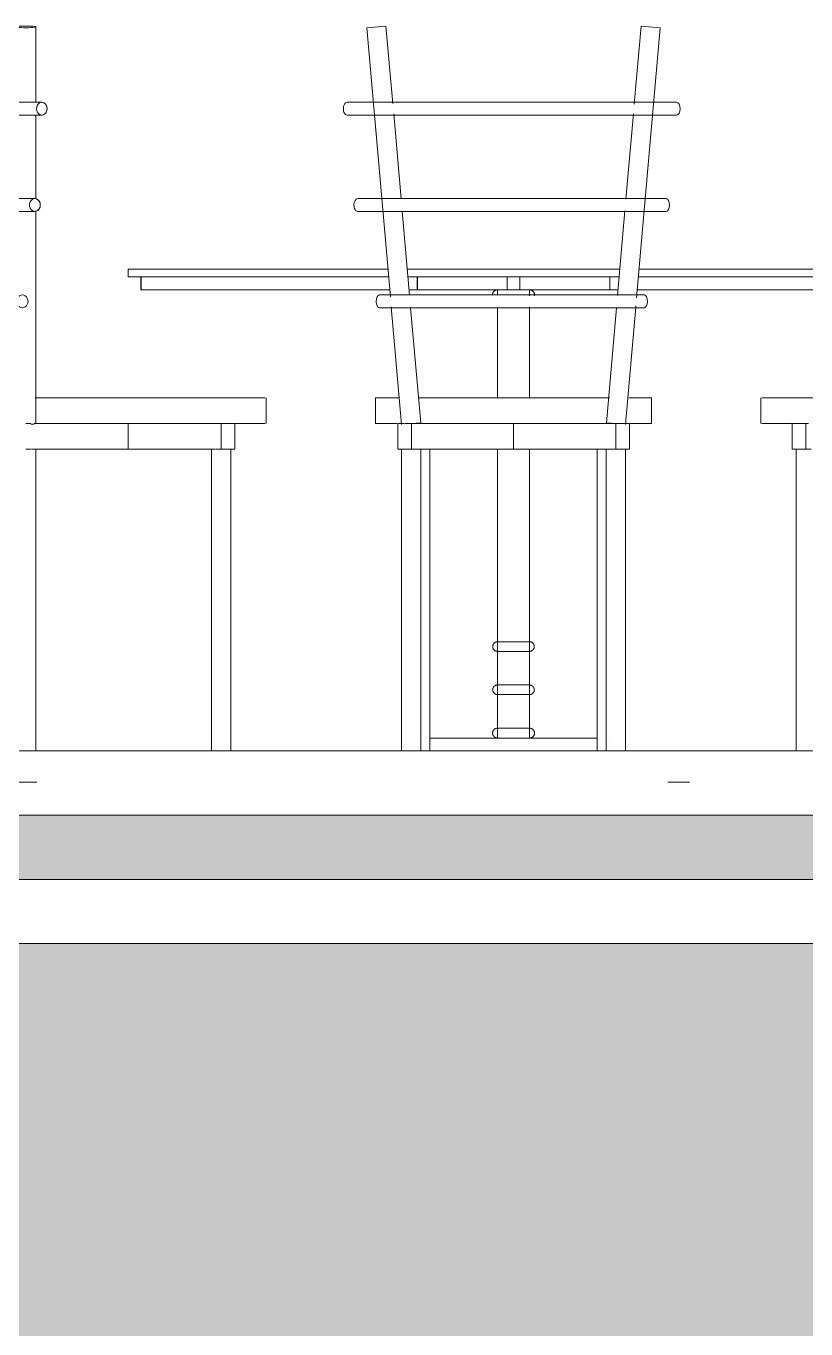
# Model space of a CAD drawing. Header units: millimetres. Extents: x -19779 to 53254, y -11975 to 15500.
# Drawn here: x 43260 to 44474, y -900 to 1129 of the extents above; entities that cross this region are included whole.
import ezdxf

# ---------------------------------------------------------------- set-up
doc = ezdxf.new("R2010")
doc.units = ezdxf.units.MM
for name, color, linetype, lineweight in [('A-DETL-GENF', 92, 'Continuous', 9), ('A-DETL-THIN', 151, 'Continuous', 9), ('A-FLOR-FNSH', 192, 'Continuous', 35), ('A-FLOR-MCUT', 51, 'Continuous', 9), ('A-FLOR-PATT', 8, 'Continuous', 35), ('I-FURN-PNLS', 30, 'Continuous', 9)]:
    doc.layers.add(name, color=color, linetype=linetype, lineweight=lineweight)

# ---------------------------------------------------------------- blocks, each defined once
blk = doc.blocks.new('Table Dining 4 Seater-Circular - 1200 mm dia-177582-Section 1')
at = {"layer": 'I-FURN-PNLS'}
for p, q in [((43275.2, 1009.5), (43275.2, 1127.4)), ((43790.6, 1126), (43820.5, 1128.7)), ((43790.6, 1126), (43827.3, 707.2)), ((43831.1, 1008), (43820.5, 1128.7)), ((44217.7, 1128.7), (44207, 1007.2)), ((44210.8, 705.6), (44247.5, 1126)), ((44217.7, 1128.7), (44247.5, 1126)), ((43284.7, 990), (43275.1, 990)), ((43275.2, 859.7), (43275.2, 990.5)), ((43844.1, 859.4), (43832.5, 992.1)), ((44205.7, 991.9), (44194.1, 859.3)), ((43275.2, 509.7), (43275.2, 840.9)), ((43857.2, 709.7), (43845.7, 840.6)), ((44192.5, 840.7), (44180.9, 709)), ((43419.1, 750), (43419.1, 738)), ((43419.1, 750), (43823.1, 750)), ((43824.1, 738), (43419.1, 738)), ((43438.8, 738), (43438.8, 718)), ((43439.6, 718), (43439.6, 738)), ((43853.4, 750), (44019.1, 750)), ((44019.1, 738), (43854.4, 738)), ((43869.1, 738), (43869.1, 718)), ((43869.4, 718), (43869.4, 738)), ((44009.1, 718), (44009.1, 738)), ((44019.1, 750), (44184.6, 750)), ((44183.6, 738), (44019.1, 738)), ((44029.1, 718), (44029.1, 738)), ((44169.1, 718), (44169.1, 738)), ((44619.1, 738), (44213.9, 738)), ((44214.9, 750), (44619.1, 750)), ((43439.6, 718), (43438.8, 718)), ((43826.3, 718), (43439.6, 718)), ((43869.4, 718), (43856.3, 718)), ((44009, 718), (43869.4, 718)), ((43994.2, 718), (43994.2, 709.7)), ((44029.1, 718), (44009.1, 718)), ((44168.7, 718), (44029.2, 718)), ((44044, 708.7), (44044, 718)), ((44181.7, 718), (44167.6, 718)), ((44598.5, 718), (44212.7, 718)), ((43809.9, 710), (43825.9, 710)), ((43828.6, 691.5), (43844.7, 508.4)), ((43874.6, 511), (43858.9, 690)), ((43994.3, 690), (43981.4, 690)), ((43994.2, 690.3), (43994.2, 549.7)), ((44044, 549.7), (44044, 691.3)), ((44179.3, 690), (44163.6, 511)), ((44193.5, 508.4), (44209.5, 691.2)), ((44222.8, 690), (44209.2, 690)), ((44209.5, 691.4), (44209.7, 693.2)), ((44211, 710), (44222.8, 710)), ((43274.5, 549.7), (43419.1, 549.7)), ((43419.1, 549.7), (43632.5, 549.7)), ((43634.1, 509.7), (43634.1, 549.7)), ((43804.1, 549.7), (43804.1, 509.7)), ((43804.1, 549.7), (43839.8, 549.7)), ((43870.8, 549.7), (44168.4, 549.7)), ((44198.4, 549.7), (44234.1, 549.7)), ((44234.1, 509.7), (44234.1, 549.7)), ((44404.1, 549.7), (44404.1, 509.7)), ((44405.7, 549.7), (44619.1, 549.7)), ((43260, 509.7), (43267.8, 509.7)), ((43273, 509.7), (43278.2, 509.7)), ((43419.1, 509.7), (43278.1, 509.7)), ((43419.1, 509.7), (43419.1, 469.7)), ((43560.1, 509.7), (43419.1, 509.7)), ((43560, 509.7), (43564, 509.7)), ((43564, 509.7), (43585.2, 509.7)), ((43564, 469.7), (43564, 509.7)), ((43585.2, 469.7), (43585.2, 509.7)), ((43632.5, 509.7), (43586.3, 509.7)), ((43837.6, 509.7), (43804.1, 509.7)), ((43838.8, 509.7), (43849, 509.7)), ((43838.8, 509.7), (43838.8, 469.7)), ((43849.7, 509.7), (43860, 509.7)), ((43874.6, 511), (43860, 509.7)), ((43860, 509.7), (43879.1, 509.7)), ((43860, 509.7), (43860, 469.7)), ((44160.1, 509.7), (43878.1, 509.7)), ((44019.1, 509.7), (44019.1, 469.7)), ((44159, 509.7), (44178.2, 509.7)), ((44178.2, 509.7), (44163.6, 511)), ((44178.2, 509.7), (44188.5, 509.7)), ((44178.2, 509.7), (44178.2, 469.7)), ((44189.2, 509.7), (44199.4, 509.7)), ((44199.4, 509.7), (44199.4, 469.7)), ((44234.1, 509.7), (44200.6, 509.7)), ((44451.9, 509.7), (44405.7, 509.7)), ((44452.9, 509.7), (44474.1, 509.7)), ((44452.9, 509.7), (44452.9, 469.7)), ((44474.1, 509.7), (44478.2, 509.7)), ((44474.1, 509.7), (44474.1, 469.7)), ((43268.2, 469.7), (43260, 469.7)), ((43269.2, 469.7), (43273.2, 469.7)), ((43419.1, 469.7), (43272.1, 469.7)), ((43275.2, 0), (43275.2, 469.7)), ((43552, 469.7), (43419.1, 469.7)), ((43548.8, 469.7), (43548.8, 0)), ((43550.9, 469.7), (43554.8, 469.7)), ((43564, 469.7), (43555.8, 469.7)), ((43574.4, 469.7), (43564, 469.7)), ((43585.2, 469.7), (43574.5, 469.7)), ((43578.8, 0), (43578.8, 469.7)), ((43849.2, 469.7), (43838.8, 469.7)), ((43844.8, 469.7), (43844.8, 0)), ((43860, 469.7), (43849.2, 469.7)), ((44019.1, 469.7), (43860, 469.7)), ((43874.8, 0), (43874.8, 469.7)), ((43888.9, 0), (43888.9, 469.7)), ((43994.2, 469.7), (43994.2, 20)), ((44178.2, 469.7), (44019.1, 469.7)), ((44044, 20), (44044, 469.7)), ((44149.2, 469.7), (44149.2, 0)), ((44163.4, 469.7), (44163.4, 0)), ((44189, 469.7), (44178.2, 469.7)), ((44199.4, 469.7), (44189, 469.7)), ((44193.4, 0), (44193.4, 469.7)), ((44463.7, 469.7), (44452.9, 469.7)), ((44459.3, 469.7), (44459.3, 0)), ((44474.1, 469.7), (44463.7, 469.7)), ((44482.4, 469.7), (44474.1, 469.7)), ((44025.6, 170), (44026.8, 170)), ((44026.8, 155), (44025.6, 155)), ((44025.6, 102.7), (44026.8, 102.7)), ((44026.8, 87.7), (44025.6, 87.7)), ((44026.8, 35.4), (44025.4, 35.4)), ((43260.2, 0), (43245.2, 0)), ((43275.2, 0), (43260.2, 0)), ((43563.8, 0), (43548.8, 0)), ((43578.8, 0), (43563.8, 0)), ((43874.8, 0), (43844.8, 0)), ((43869.3, 20), (43869.1, 20)), ((43869.3, 0), (43869.1, 0)), ((43888.9, 0), (43874.8, 0)), ((43889.2, 20), (43898.1, 20)), ((43898.1, 0), (43889.2, 0)), ((43898.1, 20), (43909.1, 20)), ((43909.1, 0), (43898.1, 0)), ((43909.1, 20), (43927.5, 20)), ((43927.5, 0), (43909.1, 0)), ((43927.5, 20), (43940.9, 20)), ((43940.9, 0), (43927.5, 0)), ((43940.8, 20), (43965.6, 20)), ((43965.6, 0), (43940.8, 0)), ((43965.5, 20), (43978.5, 20)), ((43978.5, 0), (43965.5, 0)), ((44019.1, 0), (43978.4, 0)), ((43978.9, 20), (44019.1, 20)), ((44019.1, 20), (44059.3, 20)), ((44059.7, 0), (44019.1, 0)), ((44059.7, 20), (44072.6, 20)), ((44072.6, 0), (44059.7, 0)), ((44072.6, 20), (44097.3, 20)), ((44097.3, 0), (44072.6, 0)), ((44097.3, 20), (44110.7, 20)), ((44110.7, 0), (44097.3, 0)), ((44110.7, 20), (44129.1, 20)), ((44129.1, 0), (44110.7, 0)), ((44129.1, 20), (44140.1, 20)), ((44140.1, 0), (44129.1, 0)), ((44140.1, 20), (44149, 20)), ((44149, 0), (44140.1, 0)), ((44163.4, 0), (44149.2, 0)), ((44193.4, 0), (44163.4, 0)), ((44168.9, 20), (44169.1, 20)), ((44168.9, 0), (44169.1, 0)), ((44474.3, 0), (44459.3, 0)), ((44489.3, 0), (44474.3, 0))]:
    blk.add_line(p, q, dxfattribs=at)
at = {"layer": 'I-FURN-PNLS', "flags": 128}
for points in [[(43284.7, 1010), (43274.8, 1010), (43265.4, 1010), (43256.7, 1010), (43248.6, 1010), (43241.1, 1010), (43234.3, 1010), (43228.1, 1010), (43222.7, 1010), (43217.9, 1010), (43213.8, 1010), (43210.4, 1010), (43207.7, 1010), (43205.7, 1010), (43204.5, 1010), (43203.9, 1010), (43203.9, 1010)], [(43275.1, 1010), (43282, 1010), (43284.7, 1010)], [(44272.8, 1010), (44257.9, 1010), (44242.7, 1010), (44227.1, 1010), (44211.1, 1010), (44194.9, 1010), (44178.4, 1010), (44161.6, 1010), (44144.5, 1010), (44127.3, 1010), (44109.9, 1010), (44092.4, 1010), (44074.7, 1010), (44056.9, 1010), (44039.1, 1010), (44021.2, 1010), (44003.3, 1010), (43985.5, 1010), (43967.7, 1010), (43949.9, 1010), (43932.3, 1010), (43914.8, 1010), (43897.5, 1010), (43880.3, 1010), (43863.4, 1010), (43846.7, 1010), (43830.3, 1010), (43814.2, 1010), (43798.4, 1010), (43783, 1010), (43767.9, 1010), (43759.9, 1010)], [(43759.9, 1010), (43774.8, 1010), (43790, 1010), (43800.9, 1010)], [(43830.9, 1010), (43837.8, 1010), (43854.3, 1010), (43871.1, 1010), (43888.1, 1010), (43905.4, 1010), (43922.8, 1010), (43940.3, 1010), (43958, 1010), (43975.8, 1010), (43993.6, 1010), (44011.5, 1010), (44029.4, 1010), (44047.2, 1010), (44065, 1010), (44082.8, 1010), (44100.4, 1010), (44117.9, 1010), (44135.2, 1010), (44152.4, 1010), (44169.3, 1010), (44185.9, 1010), (44202.4, 1010), (44207.4, 1010)], [(44237.4, 1010), (44249.7, 1010), (44264.7, 1010), (44272.8, 1010)], [(43203.9, 990), (43204.3, 990), (43205.3, 990), (43207.1, 990), (43209.6, 990), (43212.8, 990), (43216.7, 990), (43221.3, 990), (43226.6, 990), (43232.6, 990), (43239.2, 990), (43246.5, 990), (43254.4, 990), (43263, 990), (43272.2, 990), (43282, 990), (43284.7, 990)], [(43759.9, 990), (43774.8, 990), (43790, 990), (43805.6, 990), (43821.5, 990), (43837.8, 990), (43854.3, 990), (43871.1, 990), (43888.1, 990), (43905.4, 990), (43922.8, 990), (43940.3, 990), (43958, 990), (43975.8, 990), (43993.6, 990), (44011.5, 990), (44029.4, 990), (44047.2, 990), (44065, 990), (44082.8, 990), (44100.4, 990), (44117.9, 990), (44135.2, 990), (44152.4, 990), (44169.3, 990), (44185.9, 990), (44202.4, 990), (44218.5, 990), (44234.2, 990), (44249.7, 990), (44264.7, 990), (44272.8, 990)], [(43802.6, 990), (43798.4, 990), (43783, 990), (43767.9, 990), (43759.9, 990)], [(44205.6, 990), (44194.9, 990), (44178.4, 990), (44161.6, 990), (44144.5, 990), (44127.3, 990), (44109.9, 990), (44092.4, 990), (44074.7, 990), (44056.9, 990), (44039.1, 990), (44021.2, 990), (44003.3, 990), (43985.5, 990), (43967.7, 990), (43949.9, 990), (43932.3, 990), (43914.8, 990), (43897.5, 990), (43880.3, 990), (43863.4, 990), (43846.7, 990), (43832.6, 990)], [(44272.8, 990), (44257.9, 990), (44242.7, 990), (44235.6, 990)], [(43273.9, 860), (43264.6, 860), (43255.9, 860), (43247.9, 860), (43240.5, 860), (43233.7, 860), (43227.6, 860), (43222.2, 860), (43217.5, 860), (43213.5, 860), (43210.1, 860), (43207.5, 860), (43205.6, 860), (43204.4, 860), (43203.9, 860), (43203.9, 860)], [(44256.5, 860), (44241.3, 860), (44225.6, 860), (44209.7, 860), (44193.4, 860), (44176.8, 860), (44160, 860), (44143, 860), (44125.7, 860), (44108.3, 860), (44090.8, 860), (44073.1, 860), (44055.3, 860), (44037.5, 860), (44019.6, 860), (44001.7, 860), (43983.8, 860), (43966, 860), (43948.3, 860), (43930.7, 860), (43913.2, 860), (43895.9, 860), (43878.8, 860), (43861.9, 860), (43845.2, 860), (43828.9, 860), (43812.8, 860), (43797, 860), (43781.6, 860), (43776.1, 860)], [(43776.1, 860), (43791.4, 860), (43807, 860), (43814.1, 860)], [(43844, 860), (43855.8, 860), (43872.7, 860), (43889.7, 860), (43906.9, 860), (43924.4, 860), (43941.9, 860), (43959.6, 860), (43977.4, 860), (43995.2, 860), (44013.1, 860), (44031, 860), (44048.8, 860), (44066.6, 860), (44084.4, 860), (44102, 860), (44119.5, 860), (44136.8, 860), (44153.9, 860), (44170.8, 860), (44187.4, 860), (44194.2, 860)], [(44224.3, 860), (44235.7, 860), (44251.1, 860), (44256.5, 860)], [(43203.9, 840), (43204.3, 840), (43205.3, 840), (43207.1, 840), (43209.6, 840), (43212.8, 840), (43216.7, 840), (43221.3, 840), (43226.6, 840), (43232.6, 840), (43239.2, 840), (43246.5, 840), (43254.4, 840), (43263, 840), (43272.2, 840), (43273.9, 840)], [(43776.1, 840), (43791.4, 840), (43807, 840), (43823, 840), (43839.3, 840), (43855.8, 840), (43872.7, 840), (43889.7, 840), (43906.9, 840), (43924.4, 840), (43941.9, 840), (43959.6, 840), (43977.4, 840), (43995.2, 840), (44013.1, 840), (44031, 840), (44048.8, 840), (44066.6, 840), (44084.4, 840), (44102, 840), (44119.5, 840), (44136.8, 840), (44153.9, 840), (44170.8, 840), (44187.4, 840), (44203.8, 840), (44219.9, 840), (44235.7, 840), (44251.1, 840), (44256.5, 840)], [(43815.7, 840), (43812.8, 840), (43797, 840), (43781.6, 840), (43776.1, 840)], [(44192.4, 840), (44176.8, 840), (44160, 840), (44143, 840), (44125.7, 840), (44108.3, 840), (44090.8, 840), (44073.1, 840), (44055.3, 840), (44037.5, 840), (44019.6, 840), (44001.7, 840), (43983.8, 840), (43966, 840), (43948.3, 840), (43930.7, 840), (43913.2, 840), (43895.9, 840), (43878.8, 840), (43861.9, 840), (43845.8, 840)], [(44256.5, 840), (44241.3, 840), (44225.6, 840), (44222.5, 840)], [(43986.5, 709.9), (43986.5, 710.2), (43986.5, 710.5), (43986.5, 710.8), (43986.5, 711.1), (43986.6, 711.4), (43986.6, 711.7), (43986.7, 712), (43986.8, 712.3), (43986.9, 712.6), (43987, 712.9), (43987.1, 713.2), (43987.2, 713.5), (43987.3, 713.8), (43987.5, 714), (43987.6, 714.3), (43987.8, 714.6), (43988, 714.8), (43988.2, 715.1), (43988.4, 715.3), (43988.6, 715.5), (43988.8, 715.8), (43989, 716), (43989.2, 716.2), (43989.5, 716.4), (43989.7, 716.6), (43990, 716.7), (43990.2, 716.9), (43990.5, 717), (43990.8, 717.2), (43991.1, 717.3), (43991.3, 717.4), (43991.6, 717.6), (43991.9, 717.7), (43992.2, 717.7), (43992.5, 717.8), (43992.8, 717.9), (43993.1, 717.9), (43993.4, 718)], [(43994.3, 718), (43994.3, 718), (43994.2, 718), (43994.2, 718)], [(43994.2, 718), (43994.2, 718), (43994.3, 718)], [(44044, 718), (44043.9, 718), (44043.9, 718), (44043.8, 718)], [(44043.8, 718), (44043.9, 718), (44044, 718), (44044, 718)], [(44044.6, 718), (44044.9, 717.9), (44045.2, 717.9), (44045.5, 717.8), (44045.8, 717.8), (44046.1, 717.7), (44046.4, 717.6), (44046.7, 717.5), (44047, 717.4), (44047.2, 717.3), (44047.5, 717.1), (44047.8, 717), (44048.1, 716.8), (44048.3, 716.7), (44048.6, 716.5), (44048.8, 716.3), (44049.1, 716.1), (44049.3, 715.9), (44049.5, 715.7), (44049.7, 715.4), (44049.9, 715.2), (44050.1, 715), (44050.3, 714.7), (44050.5, 714.4), (44050.6, 714.2), (44050.8, 713.9), (44050.9, 713.6), (44051, 713.4), (44051.2, 713.1), (44051.3, 712.8), (44051.4, 712.5), (44051.4, 712.2), (44051.5, 711.9), (44051.6, 711.6), (44051.6, 711.3), (44051.7, 711), (44051.7, 710.7), (44051.7, 710.4), (44051.7, 710), (44051.7, 709.7), (44051.6, 709.4), (44051.6, 709.1), (44051.5, 708.8), (44051.5, 708.5)], [(44222.8, 710), (44206.7, 710), (44190.4, 710), (44173.8, 710), (44157, 710), (44139.9, 710), (44122.6, 710), (44105.1, 710), (44087.6, 710), (44069.8, 710), (44052.1, 710), (44034.2, 710), (44016.3, 710), (43998.5, 710), (43980.6, 710), (43962.8, 710), (43945.1, 710), (43927.5, 710), (43910.1, 710), (43892.8, 710), (43875.7, 710), (43858.8, 710), (43842.2, 710), (43825.9, 710), (43809.9, 710)], [(43809.9, 690), (43825.9, 690), (43842.3, 690), (43858.9, 690), (43875.7, 690), (43892.8, 690), (43910.1, 690), (43927.5, 690), (43945.1, 690), (43962.8, 690), (43980.6, 690), (43998.5, 690), (44016.4, 690), (44034.2, 690), (44052.1, 690), (44069.9, 690), (44087.6, 690), (44105.2, 690), (44122.6, 690), (44139.9, 690), (44157, 690), (44173.8, 690), (44190.4, 690), (44206.8, 690), (44222.8, 690)], [(43857.1, 710), (43858.9, 710), (43875.7, 710), (43892.8, 710), (43910.1, 710), (43927.5, 710), (43945.1, 710), (43962.8, 710), (43980.6, 710), (43987.6, 710)], [(44179.3, 690), (44173.8, 690), (44157, 690), (44139.9, 690), (44122.6, 690), (44105.1, 690), (44087.6, 690), (44069.8, 690), (44052.1, 690), (44044, 690)], [(44050.1, 710), (44052.1, 710), (44069.9, 710), (44087.6, 710), (44105.2, 710), (44122.6, 710), (44139.9, 710), (44157, 710), (44173.8, 710), (44181, 710)], [(43994.2, 155), (43993.9, 155), (43993.6, 155), (43993.3, 155.1), (43993, 155.1), (43992.7, 155.1), (43992.4, 155.2), (43992.2, 155.3), (43991.9, 155.4), (43991.6, 155.5), (43991.3, 155.6), (43991, 155.7), (43990.8, 155.8), (43990.5, 156), (43990.2, 156.1), (43990, 156.3), (43989.8, 156.5), (43989.5, 156.7), (43989.3, 156.9), (43989.1, 157.1), (43988.9, 157.3), (43988.6, 157.5), (43988.5, 157.7), (43988.3, 158), (43988.1, 158.2), (43987.9, 158.4), (43987.8, 158.7), (43987.6, 159), (43987.5, 159.2), (43987.4, 159.5), (43987.2, 159.8), (43987.1, 160.1), (43987, 160.3), (43987, 160.6), (43986.9, 160.9), (43986.8, 161.2), (43986.8, 161.5), (43986.8, 161.8), (43986.7, 162.1), (43986.7, 162.4), (43986.7, 162.7), (43986.8, 163), (43986.8, 163.3), (43986.8, 163.6), (43986.9, 163.9), (43986.9, 164.2), (43987, 164.5), (43987.1, 164.8), (43987.2, 165.1), (43987.3, 165.3), (43987.4, 165.6), (43987.5, 165.9), (43987.7, 166.1), (43987.8, 166.4), (43988, 166.7), (43988.2, 166.9), (43988.4, 167.1), (43988.5, 167.4), (43988.7, 167.6), (43989, 167.8), (43989.2, 168), (43989.4, 168.2), (43989.6, 168.4), (43989.9, 168.6), (43990.1, 168.8), (43990.4, 168.9), (43990.6, 169.1), (43990.9, 169.2), (43991.2, 169.3), (43991.4, 169.5), (43991.7, 169.6), (43992, 169.7), (43992.3, 169.7), (43992.6, 169.8), (43992.9, 169.9), (43993.2, 169.9), (43993.5, 170), (43993.8, 170), (43994.1, 170), (43994.2, 170)], [(43994.2, 170), (43994.2, 170), (43994.3, 170), (43994.4, 170), (43994.5, 170), (43994.7, 170), (43994.9, 170), (43995.2, 170), (43995.5, 170), (43995.8, 170), (43996.2, 170), (43996.6, 170), (43997, 170), (43997.5, 170), (43998, 170)], [(44043.9, 170), (44043.9, 170), (44043.9, 170), (44043.8, 170), (44043.6, 170), (44043.5, 170), (44043.2, 170), (44043, 170), (44042.7, 170), (44042.4, 170), (44042, 170), (44041.6, 170), (44041.1, 170), (44040.7, 170), (44040.2, 170), (44039.6, 170), (44039, 170), (44038.4, 170), (44037.8, 170), (44037.1, 170), (44036.4, 170), (44035.7, 170), (44034.9, 170), (44034.1, 170), (44033.3, 170), (44032.5, 170), (44031.7, 170), (44030.8, 170), (44029.9, 170), (44029, 170), (44028.1, 170), (44027.2, 170), (44026.2, 170), (44025.3, 170), (44024.3, 170), (44023.3, 170), (44022.3, 170), (44021.3, 170), (44020.4, 170), (44019.4, 170), (44018.4, 170), (44017.4, 170), (44016.4, 170), (44015.4, 170), (44014.4, 170), (44013.4, 170), (44012.5, 170), (44011.5, 170), (44010.6, 170), (44009.7, 170), (44008.7, 170), (44007.8, 170), (44007, 170), (44006.1, 170), (44005.3, 170), (44004.5, 170), (44003.7, 170), (44002.9, 170), (44002.2, 170), (44001.4, 170), (44000.8, 170), (44000.1, 170), (43999.5, 170), (43998.9, 170), (43998.3, 170), (43997.8, 170), (43997.3, 170), (43996.8, 170), (43996.4, 170), (43996, 170), (43995.7, 170), (43995.4, 170), (43995.1, 170), (43994.8, 170), (43994.6, 170), (43994.5, 170), (43994.4, 170), (43994.3, 170), (43994.2, 170), (43994.2, 170)], [(44040.4, 170), (44040.9, 170), (44041.3, 170), (44041.8, 170), (44042.2, 170), (44042.5, 170), (44042.8, 170), (44043.1, 170), (44043.3, 170), (44043.5, 170), (44043.7, 170), (44043.8, 170), (44043.9, 170), (44043.9, 170), (44043.9, 170)], [(44043.9, 170), (44044.2, 170), (44044.5, 170), (44044.8, 169.9), (44045.1, 169.9), (44045.4, 169.8), (44045.7, 169.8), (44046, 169.7), (44046.3, 169.6), (44046.6, 169.5), (44046.9, 169.4), (44047.1, 169.3), (44047.4, 169.1), (44047.7, 169), (44047.9, 168.8), (44048.2, 168.7), (44048.4, 168.5), (44048.7, 168.3), (44048.9, 168.1), (44049.1, 167.9), (44049.3, 167.7), (44049.5, 167.5), (44049.7, 167.3), (44049.9, 167), (44050.1, 166.8), (44050.3, 166.5), (44050.4, 166.3), (44050.6, 166), (44050.7, 165.8), (44050.8, 165.5), (44050.9, 165.2), (44051, 164.9), (44051.1, 164.6), (44051.2, 164.4), (44051.3, 164.1), (44051.3, 163.8), (44051.4, 163.5), (44051.4, 163.2), (44051.4, 162.9), (44051.4, 162.6), (44051.4, 162.3), (44051.4, 162), (44051.4, 161.7), (44051.4, 161.4), (44051.3, 161.1), (44051.2, 160.8), (44051.2, 160.5), (44051.1, 160.2), (44051, 159.9), (44050.9, 159.7), (44050.8, 159.4), (44050.6, 159.1), (44050.5, 158.8), (44050.3, 158.6), (44050.2, 158.3), (44050, 158.1), (44049.8, 157.8), (44049.6, 157.6), (44049.4, 157.4), (44049.2, 157.2), (44049, 157), (44048.8, 156.8), (44048.6, 156.6), (44048.3, 156.4), (44048.1, 156.2), (44047.8, 156.1), (44047.6, 155.9), (44047.3, 155.8), (44047, 155.7), (44046.7, 155.5), (44046.5, 155.4), (44046.2, 155.3), (44045.9, 155.3), (44045.6, 155.2), (44045.3, 155.1), (44045, 155.1), (44044.7, 155), (44044.4, 155), (44044.1, 155), (44043.9, 155)], [(43997.8, 155), (43997.3, 155), (43996.8, 155), (43996.4, 155), (43996, 155), (43995.7, 155), (43995.4, 155), (43995.1, 155), (43994.8, 155), (43994.6, 155), (43994.5, 155), (43994.4, 155), (43994.3, 155), (43994.2, 155), (43994.2, 155)], [(43994.2, 155), (43994.2, 155), (43994.3, 155), (43994.4, 155), (43994.5, 155), (43994.7, 155), (43994.9, 155), (43995.2, 155), (43995.5, 155), (43995.8, 155), (43996.2, 155), (43996.6, 155), (43997, 155), (43997.5, 155), (43998, 155), (43998.6, 155), (43999.1, 155), (43999.8, 155), (44000.4, 155), (44001.1, 155), (44001.8, 155), (44002.5, 155), (44003.3, 155), (44004, 155), (44004.8, 155), (44005.7, 155), (44006.5, 155), (44007.4, 155), (44008.3, 155), (44009.2, 155), (44010.1, 155), (44011, 155), (44012, 155), (44012.9, 155), (44013.9, 155), (44014.9, 155), (44015.8, 155), (44016.8, 155), (44017.8, 155), (44018.8, 155), (44019.8, 155), (44020.8, 155), (44021.8, 155), (44022.8, 155), (44023.8, 155), (44024.7, 155), (44025.7, 155), (44026.7, 155), (44027.6, 155), (44028.5, 155), (44029.4, 155), (44030.3, 155), (44031.2, 155), (44032.1, 155), (44032.9, 155), (44033.7, 155), (44034.5, 155), (44035.3, 155), (44036, 155), (44036.7, 155), (44037.4, 155), (44038.1, 155), (44038.7, 155), (44039.3, 155), (44039.9, 155), (44040.4, 155), (44040.9, 155), (44041.3, 155), (44041.8, 155), (44042.2, 155), (44042.5, 155), (44042.8, 155), (44043.1, 155), (44043.3, 155), (44043.5, 155), (44043.7, 155), (44043.8, 155), (44043.9, 155), (44043.9, 155), (44043.9, 155)], [(44043.9, 155), (44043.9, 155), (44043.9, 155), (44043.8, 155), (44043.6, 155), (44043.5, 155), (44043.2, 155), (44043, 155), (44042.7, 155), (44042.4, 155), (44042, 155), (44041.6, 155), (44041.1, 155), (44040.7, 155), (44040.2, 155)], [(43994.2, 87.7), (43993.9, 87.7), (43993.6, 87.7), (43993.3, 87.8), (43993, 87.8), (43992.7, 87.9), (43992.4, 87.9), (43992.2, 88), (43991.9, 88.1), (43991.6, 88.2), (43991.3, 88.3), (43991, 88.4), (43990.8, 88.6), (43990.5, 88.7), (43990.2, 88.9), (43990, 89), (43989.8, 89.2), (43989.5, 89.4), (43989.3, 89.6), (43989.1, 89.8), (43988.9, 90), (43988.6, 90.2), (43988.5, 90.4), (43988.3, 90.7), (43988.1, 90.9), (43987.9, 91.2), (43987.8, 91.4), (43987.6, 91.7), (43987.5, 91.9), (43987.4, 92.2), (43987.2, 92.5), (43987.1, 92.8), (43987, 93.1), (43987, 93.4), (43986.9, 93.6), (43986.8, 93.9), (43986.8, 94.2), (43986.8, 94.5), (43986.7, 94.8), (43986.7, 95.1), (43986.7, 95.4), (43986.8, 95.7), (43986.8, 96), (43986.8, 96.3), (43986.9, 96.6), (43986.9, 96.9), (43987, 97.2), (43987.1, 97.5), (43987.2, 97.8), (43987.3, 98.1), (43987.4, 98.3), (43987.5, 98.6), (43987.7, 98.9), (43987.8, 99.1), (43988, 99.4), (43988.2, 99.6), (43988.4, 99.9), (43988.5, 100.1), (43988.7, 100.3), (43989, 100.5), (43989.2, 100.7), (43989.4, 100.9), (43989.6, 101.1), (43989.9, 101.3), (43990.1, 101.5), (43990.4, 101.6), (43990.6, 101.8), (43990.9, 101.9), (43991.2, 102.1), (43991.4, 102.2), (43991.7, 102.3), (43992, 102.4), (43992.3, 102.5), (43992.6, 102.5), (43992.9, 102.6), (43993.2, 102.6), (43993.5, 102.7), (43993.8, 102.7), (43994.1, 102.7), (43994.2, 102.7)], [(43994.2, 102.7), (43994.2, 102.7), (43994.3, 102.7), (43994.4, 102.7), (43994.5, 102.7), (43994.7, 102.7), (43994.9, 102.7), (43995.2, 102.7), (43995.5, 102.7), (43995.8, 102.7), (43996.2, 102.7), (43996.6, 102.7), (43997, 102.7), (43997.5, 102.7), (43998, 102.7)], [(44043.9, 102.7), (44043.9, 102.7), (44043.9, 102.7), (44043.8, 102.7), (44043.6, 102.7), (44043.5, 102.7), (44043.2, 102.7), (44043, 102.7), (44042.7, 102.7), (44042.4, 102.7), (44042, 102.7), (44041.6, 102.7), (44041.1, 102.7), (44040.7, 102.7), (44040.2, 102.7), (44039.6, 102.7), (44039, 102.7), (44038.4, 102.7), (44037.8, 102.7), (44037.1, 102.7), (44036.4, 102.7), (44035.7, 102.7), (44034.9, 102.7), (44034.1, 102.7), (44033.3, 102.7), (44032.5, 102.7), (44031.7, 102.7), (44030.8, 102.7), (44029.9, 102.7), (44029, 102.7), (44028.1, 102.7), (44027.2, 102.7), (44026.2, 102.7), (44025.3, 102.7), (44024.3, 102.7), (44023.3, 102.7), (44022.3, 102.7), (44021.3, 102.7), (44020.4, 102.7), (44019.4, 102.7), (44018.4, 102.7), (44017.4, 102.7), (44016.4, 102.7), (44015.4, 102.7), (44014.4, 102.7), (44013.4, 102.7), (44012.5, 102.7), (44011.5, 102.7), (44010.6, 102.7), (44009.7, 102.7), (44008.7, 102.7), (44007.8, 102.7), (44007, 102.7), (44006.1, 102.7), (44005.3, 102.7), (44004.5, 102.7), (44003.7, 102.7), (44002.9, 102.7), (44002.2, 102.7), (44001.4, 102.7), (44000.8, 102.7), (44000.1, 102.7), (43999.5, 102.7), (43998.9, 102.7), (43998.3, 102.7), (43997.8, 102.7), (43997.3, 102.7), (43996.8, 102.7), (43996.4, 102.7), (43996, 102.7), (43995.7, 102.7), (43995.4, 102.7), (43995.1, 102.7), (43994.8, 102.7), (43994.6, 102.7), (43994.5, 102.7), (43994.4, 102.7), (43994.3, 102.7), (43994.2, 102.7), (43994.2, 102.7)], [(44040.4, 102.7), (44040.9, 102.7), (44041.3, 102.7), (44041.8, 102.7), (44042.2, 102.7), (44042.5, 102.7), (44042.8, 102.7), (44043.1, 102.7), (44043.3, 102.7), (44043.5, 102.7), (44043.7, 102.7), (44043.8, 102.7), (44043.9, 102.7), (44043.9, 102.7), (44043.9, 102.7)], [(44043.9, 102.7), (44044.2, 102.7), (44044.5, 102.7), (44044.8, 102.7), (44045.1, 102.6), (44045.4, 102.6), (44045.7, 102.5), (44046, 102.4), (44046.3, 102.3), (44046.6, 102.2), (44046.9, 102.1), (44047.1, 102), (44047.4, 101.9), (44047.7, 101.7), (44047.9, 101.6), (44048.2, 101.4), (44048.4, 101.2), (44048.7, 101), (44048.9, 100.8), (44049.1, 100.6), (44049.3, 100.4), (44049.5, 100.2), (44049.7, 100), (44049.9, 99.8), (44050.1, 99.5), (44050.3, 99.3), (44050.4, 99), (44050.6, 98.7), (44050.7, 98.5), (44050.8, 98.2), (44050.9, 97.9), (44051, 97.6), (44051.1, 97.4), (44051.2, 97.1), (44051.3, 96.8), (44051.3, 96.5), (44051.4, 96.2), (44051.4, 95.9), (44051.4, 95.6), (44051.4, 95.3), (44051.4, 95), (44051.4, 94.7), (44051.4, 94.4), (44051.4, 94.1), (44051.3, 93.8), (44051.2, 93.5), (44051.2, 93.2), (44051.1, 92.9), (44051, 92.6), (44050.9, 92.4), (44050.8, 92.1), (44050.6, 91.8), (44050.5, 91.6), (44050.3, 91.3), (44050.2, 91), (44050, 90.8), (44049.8, 90.6), (44049.6, 90.3), (44049.4, 90.1), (44049.2, 89.9), (44049, 89.7), (44048.8, 89.5), (44048.6, 89.3), (44048.3, 89.1), (44048.1, 89), (44047.8, 88.8), (44047.6, 88.6), (44047.3, 88.5), (44047, 88.4), (44046.7, 88.3), (44046.5, 88.2), (44046.2, 88.1), (44045.9, 88), (44045.6, 87.9), (44045.3, 87.8), (44045, 87.8), (44044.7, 87.8), (44044.4, 87.7), (44044.1, 87.7), (44043.9, 87.7)], [(43997.8, 87.7), (43997.3, 87.7), (43996.8, 87.7), (43996.4, 87.7), (43996, 87.7), (43995.7, 87.7), (43995.4, 87.7), (43995.1, 87.7), (43994.8, 87.7), (43994.6, 87.7), (43994.5, 87.7), (43994.4, 87.7), (43994.3, 87.7), (43994.2, 87.7), (43994.2, 87.7)], [(43994.2, 87.7), (43994.2, 87.7), (43994.3, 87.7), (43994.4, 87.7), (43994.5, 87.7), (43994.7, 87.7), (43994.9, 87.7), (43995.2, 87.7), (43995.5, 87.7), (43995.8, 87.7), (43996.2, 87.7), (43996.6, 87.7), (43997, 87.7), (43997.5, 87.7), (43998, 87.7), (43998.6, 87.7), (43999.1, 87.7), (43999.8, 87.7), (44000.4, 87.7), (44001.1, 87.7), (44001.8, 87.7), (44002.5, 87.7), (44003.3, 87.7), (44004, 87.7), (44004.8, 87.7), (44005.7, 87.7), (44006.5, 87.7), (44007.4, 87.7), (44008.3, 87.7), (44009.2, 87.7), (44010.1, 87.7), (44011, 87.7), (44012, 87.7), (44012.9, 87.7), (44013.9, 87.7), (44014.9, 87.7), (44015.8, 87.7), (44016.8, 87.7), (44017.8, 87.7), (44018.8, 87.7), (44019.8, 87.7), (44020.8, 87.7), (44021.8, 87.7), (44022.8, 87.7), (44023.8, 87.7), (44024.7, 87.7), (44025.7, 87.7), (44026.7, 87.7), (44027.6, 87.7), (44028.5, 87.7), (44029.4, 87.7), (44030.3, 87.7), (44031.2, 87.7), (44032.1, 87.7), (44032.9, 87.7), (44033.7, 87.7), (44034.5, 87.7), (44035.3, 87.7), (44036, 87.7), (44036.7, 87.7), (44037.4, 87.7), (44038.1, 87.7), (44038.7, 87.7), (44039.3, 87.7), (44039.9, 87.7), (44040.4, 87.7), (44040.9, 87.7), (44041.3, 87.7), (44041.8, 87.7), (44042.2, 87.7), (44042.5, 87.7), (44042.8, 87.7), (44043.1, 87.7), (44043.3, 87.7), (44043.5, 87.7), (44043.7, 87.7), (44043.8, 87.7), (44043.9, 87.7), (44043.9, 87.7), (44043.9, 87.7)], [(44043.9, 87.7), (44043.9, 87.7), (44043.9, 87.7), (44043.8, 87.7), (44043.6, 87.7), (44043.5, 87.7), (44043.2, 87.7), (44043, 87.7), (44042.7, 87.7), (44042.4, 87.7), (44042, 87.7), (44041.6, 87.7), (44041.1, 87.7), (44040.7, 87.7), (44040.2, 87.7)], [(43993.6, 20), (43993.3, 20.1), (43993, 20.1), (43992.7, 20.2), (43992.4, 20.2), (43992.1, 20.3), (43991.8, 20.4), (43991.5, 20.5), (43991.2, 20.6), (43990.9, 20.7), (43990.7, 20.9), (43990.4, 21), (43990.1, 21.2), (43989.9, 21.3), (43989.6, 21.5), (43989.4, 21.7), (43989.1, 21.9), (43988.9, 22.1), (43988.7, 22.3), (43988.5, 22.6), (43988.3, 22.8), (43988.1, 23), (43987.9, 23.3), (43987.7, 23.5), (43987.6, 23.8), (43987.4, 24.1), (43987.3, 24.4), (43987.1, 24.6), (43987, 24.9), (43986.9, 25.2), (43986.8, 25.5), (43986.7, 25.8), (43986.7, 26.1), (43986.6, 26.4), (43986.6, 26.7), (43986.5, 27), (43986.5, 27.3), (43986.5, 27.6), (43986.5, 27.9), (43986.5, 28.2), (43986.6, 28.6), (43986.6, 28.9), (43986.6, 29.2), (43986.7, 29.5), (43986.8, 29.8), (43986.9, 30.1), (43987, 30.4), (43987.1, 30.6), (43987.2, 30.9), (43987.3, 31.2), (43987.5, 31.5), (43987.6, 31.7), (43987.8, 32), (43988, 32.3), (43988.2, 32.5), (43988.4, 32.7), (43988.6, 33), (43988.8, 33.2), (43989, 33.4), (43989.2, 33.6), (43989.5, 33.8), (43989.7, 34), (43990, 34.2), (43990.2, 34.3), (43990.5, 34.5), (43990.8, 34.6), (43991.1, 34.7), (43991.3, 34.9), (43991.6, 35), (43991.9, 35.1), (43992.2, 35.2), (43992.5, 35.2), (43992.8, 35.3), (43993.1, 35.3), (43993.4, 35.4), (43993.7, 35.4), (43994.1, 35.4), (43994.2, 35.4)], [(44044, 35.4), (44043.9, 35.4), (44043.9, 35.4), (44043.8, 35.4), (44043.6, 35.4), (44043.5, 35.4), (44043.2, 35.4), (44043, 35.4), (44042.7, 35.4), (44042.4, 35.4), (44042, 35.4), (44041.6, 35.4), (44041.1, 35.4), (44040.7, 35.4), (44040.2, 35.4), (44039.6, 35.4), (44039, 35.4), (44038.4, 35.4), (44037.8, 35.4), (44037.1, 35.4), (44036.4, 35.4), (44035.7, 35.4), (44034.9, 35.4), (44034.2, 35.4), (44033.4, 35.4), (44032.5, 35.4), (44031.7, 35.4), (44030.8, 35.4), (44029.9, 35.4), (44029, 35.4), (44028.1, 35.4), (44027.2, 35.4), (44026.2, 35.4), (44025.3, 35.4), (44024.3, 35.4), (44023.3, 35.4), (44022.3, 35.4), (44021.3, 35.4), (44020.4, 35.4), (44019.4, 35.4), (44018.4, 35.4), (44017.4, 35.4), (44016.4, 35.4), (44015.4, 35.4), (44014.4, 35.4), (44013.4, 35.4), (44012.5, 35.4), (44011.5, 35.4), (44010.6, 35.4), (44009.7, 35.4), (44008.7, 35.4), (44007.8, 35.4), (44007, 35.4), (44006.1, 35.4), (44005.3, 35.4), (44004.5, 35.4), (44003.7, 35.4), (44002.9, 35.4), (44002.2, 35.4), (44001.4, 35.4), (44000.8, 35.4), (44000.1, 35.4), (43999.5, 35.4), (43998.9, 35.4), (43998.3, 35.4), (43997.8, 35.4), (43997.3, 35.4), (43996.8, 35.4), (43996.4, 35.4), (43996, 35.4), (43995.7, 35.4), (43995.3, 35.4), (43995.1, 35.4), (43994.8, 35.4), (43994.6, 35.4), (43994.5, 35.4), (43994.3, 35.4), (43994.3, 35.4), (43994.2, 35.4), (43994.2, 35.4)], [(43994.2, 35.4), (43994.2, 35.4), (43994.3, 35.4), (43994.4, 35.4), (43994.5, 35.4), (43994.7, 35.4), (43994.9, 35.4), (43995.2, 35.4), (43995.5, 35.4), (43995.8, 35.4), (43996.2, 35.4), (43996.6, 35.4), (43997, 35.4), (43997.5, 35.4), (43998, 35.4)], [(44039.9, 35.4), (44040.4, 35.4), (44040.9, 35.4), (44041.4, 35.4), (44041.8, 35.4), (44042.2, 35.4), (44042.5, 35.4), (44042.8, 35.4), (44043.1, 35.4), (44043.4, 35.4), (44043.6, 35.4), (44043.7, 35.4), (44043.8, 35.4), (44043.9, 35.4), (44044, 35.4), (44044, 35.4)], [(44044, 35.4), (44044.3, 35.4), (44044.6, 35.4), (44044.9, 35.4), (44045.2, 35.3), (44045.5, 35.3), (44045.8, 35.2), (44046.1, 35.1), (44046.4, 35), (44046.7, 34.9), (44047, 34.8), (44047.2, 34.7), (44047.5, 34.6), (44047.8, 34.4), (44048.1, 34.2), (44048.3, 34.1), (44048.6, 33.9), (44048.8, 33.7), (44049, 33.5), (44049.3, 33.3), (44049.5, 33.1), (44049.7, 32.9), (44049.9, 32.6), (44050.1, 32.4), (44050.3, 32.1), (44050.4, 31.9), (44050.6, 31.6), (44050.8, 31.3), (44050.9, 31.1), (44051, 30.8), (44051.1, 30.5), (44051.3, 30.2), (44051.3, 29.9), (44051.4, 29.6), (44051.5, 29.3), (44051.6, 29), (44051.6, 28.7), (44051.6, 28.4), (44051.7, 28.1), (44051.7, 27.8), (44051.7, 27.5), (44051.7, 27.2), (44051.6, 26.9), (44051.6, 26.6), (44051.5, 26.3), (44051.5, 26), (44051.4, 25.7), (44051.3, 25.4), (44051.2, 25.1), (44051.1, 24.8), (44051, 24.5), (44050.8, 24.2), (44050.7, 24), (44050.5, 23.7), (44050.4, 23.4), (44050.2, 23.2), (44050, 22.9), (44049.8, 22.7), (44049.6, 22.5), (44049.4, 22.2), (44049.2, 22), (44048.9, 21.8), (44048.7, 21.6), (44048.5, 21.4), (44048.2, 21.3), (44047.9, 21.1), (44047.7, 21), (44047.4, 20.8), (44047.1, 20.7), (44046.8, 20.6), (44046.5, 20.4), (44046.3, 20.3), (44046, 20.3), (44045.7, 20.2), (44045.4, 20.1), (44045, 20.1), (44044.7, 20)], [(43888.9, 0), (43892, 0), (43895.3, 0), (43898.8, 0), (43902.5, 0), (43906.3, 0), (43910.4, 0), (43914.6, 0), (43919, 0), (43923.5, 0), (43928.2, 0), (43933.1, 0), (43938, 0), (43943.2, 0), (43948.4, 0), (43953.7, 0), (43959.2, 0), (43964.7, 0), (43970.4, 0), (43976.1, 0), (43981.9, 0), (43987.7, 0), (43993.6, 0), (43999.5, 0), (44005.5, 0), (44011.5, 0), (44017.5, 0), (44019.1, 0)], [(44019.1, 20), (44013.1, 20), (44007.1, 20), (44001.1, 20), (43995.2, 20), (43989.3, 20), (43983.4, 20), (43977.6, 20), (43971.9, 20), (43966.2, 20), (43960.7, 20), (43955.2, 20), (43949.8, 20), (43944.6, 20), (43939.4, 20), (43934.4, 20), (43929.5, 20), (43924.8, 20), (43920.2, 20), (43915.8, 20), (43911.5, 20), (43907.4, 20), (43903.5, 20), (43899.7, 20), (43896.2, 20), (43892.9, 20), (43889.7, 20)], [(43994.2, 20), (43994.2, 20), (43994.3, 20), (43994.4, 20)], [(43994.3, 20), (43994.3, 20), (43994.2, 20), (43994.2, 20)], [(44149.3, 20), (44146.2, 20), (44142.9, 20), (44139.4, 20), (44135.7, 20), (44131.9, 20), (44127.8, 20), (44123.6, 20), (44119.2, 20), (44114.7, 20), (44110, 20), (44105.1, 20), (44100.1, 20), (44095, 20), (44089.8, 20), (44084.4, 20), (44079, 20), (44073.4, 20), (44067.8, 20), (44062.1, 20), (44056.3, 20), (44050.5, 20), (44044.6, 20), (44038.7, 20), (44032.7, 20), (44026.7, 20), (44020.7, 20), (44019.1, 20)], [(44019.1, 0), (44025.1, 0), (44031.1, 0), (44037, 0), (44043, 0), (44048.9, 0), (44054.7, 0), (44060.5, 0), (44066.3, 0), (44071.9, 0), (44077.5, 0), (44083, 0), (44088.4, 0), (44093.6, 0), (44098.8, 0), (44103.8, 0), (44108.7, 0), (44113.4, 0), (44118, 0), (44122.4, 0), (44126.7, 0), (44130.8, 0), (44134.7, 0), (44138.4, 0), (44142, 0), (44145.3, 0), (44148.4, 0)], [(44043.8, 20), (44043.9, 20), (44044, 20), (44044, 20)], [(44044, 20), (44043.9, 20), (44043.9, 20)]]:
    blk.add_lwpolyline(points, dxfattribs=at)
at = {"layer": 'I-FURN-PNLS'}
for centre, major_axis, ratio, start_param, end_param in [((43260.2, 1127.4), (15, 0), 0.087156, 1.570796, 4.712389), ((43260.2, 1127.4), (15, 0), 0.087156, 1.570796, 3.141593), ((43260.2, 1127.4), (15, 0), 0.087156, 4.712389, 7.853982), ((43260.2, 1127.4), (15, 0), 0.087156, 1.047198, 1.570796), ((43260.2, 1127.4), (15, 0), 0.087156, 0, 0.785398), ((43284.7, 1000), (0, 10), 0.819152, 4.712389, 7.853982), ((43284.7, 1000), (0, 10), 0.819152, 1.570796, 4.712389), ((43284.7, 1000), (0, 10), 0.819152, 5.497787, 6.283185), ((43284.7, 1000), (0, 10), 0.819152, 3.665191, 4.712389), ((43284.7, 1000), (0, 10), 0.819152, 4.712389, 5.235988), ((43759.9, 1000), (0, 10), 0.573576, 0, 1.570796), ((43759.9, 1000), (0, 10), 0.573576, 1.570796, 3.141593), ((44272.8, 1000), (0, 10), 0.573576, 4.712389, 6.283185), ((44272.8, 1000), (0, 10), 0.573576, 3.141593, 4.712389), ((43284.7, 1000), (0, 10), 0.819152, 3.141593, 3.403392), ((43273.9, 850), (0, 10), 0.843391, 4.712389, 7.853982), ((43273.9, 850), (0, 10), 0.843391, 4.712389, 6.021386), ((43776.1, 850), (0, 10), 0.5373, 0, 1.570796), ((44256.5, 850), (0, 10), 0.5373, 4.712389, 6.283185), ((43273.9, 850), (0, 10), 0.843391, 1.570796, 4.712389), ((43273.9, 850), (0, 10), 0.843391, 3.403392, 4.712389), ((43776.1, 850), (0, 10), 0.5373, 1.570796, 3.141593), ((44256.5, 850), (0, 10), 0.5373, 3.141593, 4.712389), ((43254.4, 700), (0, 10), 0.887011, 4.712389, 7.853982), ((43254.4, 700), (0, 10), 0.887011, 1.570796, 4.712389), ((43809.9, 700), (0, 10), 0.461749, 0, 1.570796), ((43809.9, 700), (0, 10), 0.461749, 1.570796, 3.141593), ((44222.8, 700), (0, 10), 0.461749, 4.712389, 6.283185), ((44222.8, 700), (0, 10), 0.461749, 3.141593, 4.712389), ((43260.2, 509.7), (15, 0), 0.087156, 5.235988, 5.759587)]:
    blk.add_ellipse(centre, major_axis=major_axis, ratio=ratio, start_param=start_param, end_param=end_param, dxfattribs=at)

msp = doc.modelspace()

# ---------------------------------------------------------------- hatches: boundary and pattern name
at = {"layer": 'A-DETL-GENF'}
h = msp.add_hatch(dxfattribs=at)
h.set_pattern_fill('FP_4', style=0, pattern_type=2)
h.set_pattern_definition([(0, (19874.8, -1675), (635, 635), [635, -635]), (0, (19874.8, -1436.9), (635, 635), [635, -635]), (0, (19874.8, -1198.75), (635, 635), [635, -635]), (90, (19954.2, -1119.4), (-635, 635), [635, -635]), (90, (20192.3, -1119.4), (-635, 635), [635, -635]), (90, (20430.44, -1119.4), (-635, 635), [635, -635])])
h.paths.add_polyline_path([(50342.8, -3800), (50342.8, -300), (37556.5, -300), (37556.5, -3350), (2048.1, -3350), (2048.1, -1100), (-859.9, -1100), (-859.9, -900), (-11603.1, -900), (-11603.1, -400), (-14319.3, -400), (-14319.3, -300), (-19778.9, -300.7), (-19778.9, -3800), (47203, -3800)], flags=0)
at = {"layer": 'A-FLOR-PATT', "lineweight": 9}
h = msp.add_hatch(dxfattribs=at)
h.set_pattern_fill('FP_2', color=256, style=0, pattern_type=2)
h.set_pattern_definition([(0, (19874.81, -1675), (812.8, 203.2), [33.528, -576.072, 33.528, -576.072, -3251.2]), (0, (19874.81, -1675), (812.8, 203.2), [-1219.2, 33.528, -1185.672, 33.528, -576.072, -1422.4]), (0, (19874.81, -1675), (812.8, 203.2), [-3048, 33.528, -372.872, 33.528, -982.472]), (120, (20179.61, -1573.4), (-582.3764, 602.3054), [33.528, -576.072, 33.528, -3827.272]), (120, (20179.61, -1573.4), (-582.3764, 602.3054), [-643.128, -576.072, 33.528, -1185.672, -2032]), (120, (20179.61, -1573.4), (-582.3764, 602.3054), [-2438.4, 33.528, -576.072, 33.528, -1388.872]), (120, (20179.61, -1573.4), (-582.3764, 602.3054), [-3081.528, -372.872, 33.528, -982.472]), (240, (20281.21, -1167), (-230.4236, -805.5054), [33.528, -576.072, 33.528, -3827.272]), (240, (20281.21, -1167), (-230.4236, -805.5054), [-643.128, -576.072, 33.528, -1185.672, -2032]), (240, (20281.21, -1167), (-230.4236, -805.5054), [-2438.4, 33.528, -576.072, 33.528, -1388.872]), (240, (20281.21, -1167), (-230.4236, -805.5054), [-3081.528, -372.872, 33.528, -982.472])])
h.paths.add_polyline_path([(31904.5, -100), (50130.8, -100), (50130.8, 0), (31904.5, 0)], flags=0)
at = {"layer": 'A-FLOR-PATT'}
msp.add_hatch(color=256, dxfattribs=at).paths.add_polyline_path([(49595.2, -200), (50130.8, -200), (50130.8, -100), (31904.5, -100), (31904.5, -200), (48399.1, -200)], flags=0)

# ---------------------------------------------------------------- linework, layer by layer
at = {"layer": 'A-DETL-THIN'}
msp.add_line((50342.8, -300), (37556.5, -300), dxfattribs=at)
at = {"layer": 'A-FLOR-FNSH', "color": 1, "lineweight": 18}
for p, q in [((43548.8, 0), (43275.2, 0)), ((43844.8, 0), (43578.8, 0)), ((44459.3, 0), (44193.4, 0))]:
    msp.add_line(p, q, dxfattribs=at)
at = {"layer": 'A-FLOR-MCUT'}
for p, q in [((50130.8, -100), (31904.5, -100)), ((50130.8, -200), (31904.5, -200))]:
    msp.add_line(p, q, dxfattribs=at)

# ---------------------------------------------------------------- block references
at = {"layer": 'I-FURN-PNLS'}
msp.add_blockref('Table Dining 4 Seater-Circular - 1200 mm dia-177582-Section 1', (0, 0), dxfattribs=at)

doc.saveas('drawing.dxf')
